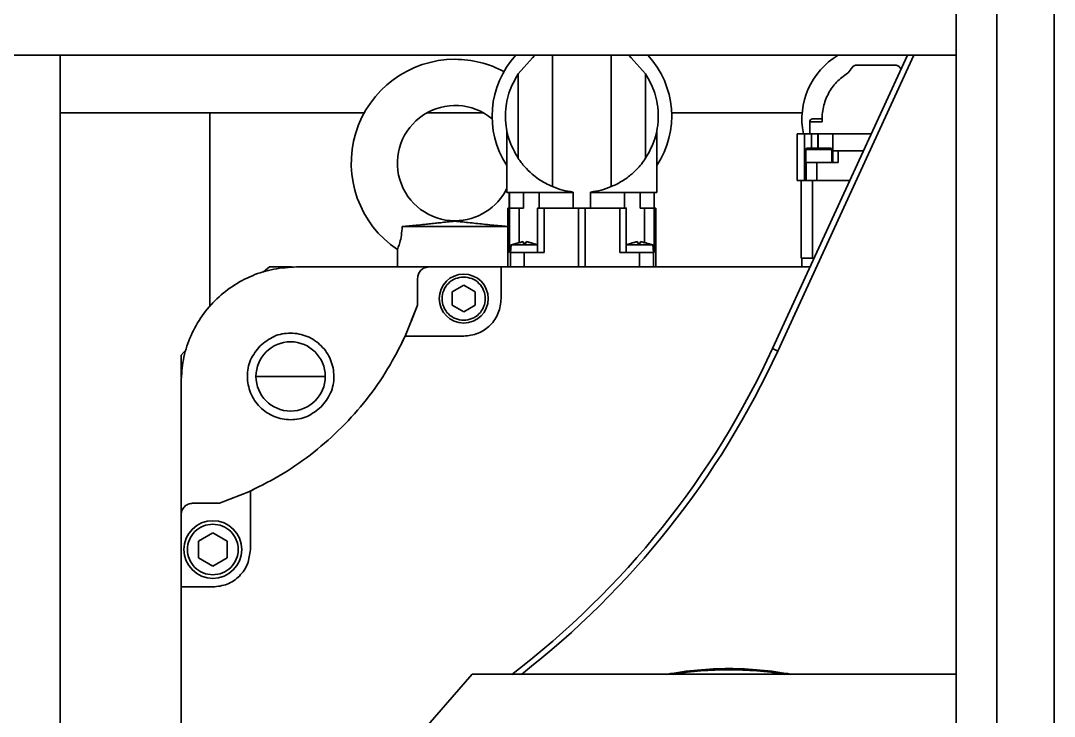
# Model space of a CAD drawing. Header units: millimetres. Extents: x -1052 to 3351, y 0 to 2015.
# Drawn here: x -371.757 to -369.105, y 1693.066 to 1694.85 of the extents above; entities that cross this region are included whole.
import ezdxf

# ---------------------------------------------------------------- set-up
doc = ezdxf.new("R2010")
doc.units = ezdxf.units.MM

msp = doc.modelspace()

# ---------------------------------------------------------------- linework, layer by layer
at = {"color": 7, "linetype": 'Continuous', "lineweight": 35}
for p, q in [((-369.253, 1685.6377), (-369.253, 1699.2806)), ((-369.253, 1685.6377), (-369.253, 1699.2806)), ((-369.1051, 1685.6647), (-369.1051, 1699.2806)), ((-369.1051, 1685.6647), (-369.1051, 1699.2806)), ((-369.3566, 1697.4982), (-369.3566, 1690.5312)), ((-369.3566, 1697.4982), (-369.3566, 1690.5312)), ((-369.3566, 1694.7617), (-372.6511, 1694.7617)), ((-369.3566, 1694.7617), (-372.6511, 1694.7617)), ((-371.6557, 1691.3841), (-371.6557, 1694.7617)), ((-371.6557, 1691.3841), (-371.6557, 1694.7617)), ((-370.4805, 1694.7138), (-370.4436, 1694.7553)), ((-370.4805, 1694.7138), (-370.4436, 1694.7553)), ((-370.4436, 1694.7553), (-370.4376, 1694.7617)), ((-370.4436, 1694.7553), (-370.4376, 1694.7617)), ((-370.3924, 1694.4248), (-370.3924, 1694.7617)), ((-370.3924, 1694.4248), (-370.3924, 1694.7617)), ((-370.2416, 1694.4248), (-370.2416, 1694.7617)), ((-370.2416, 1694.4248), (-370.2416, 1694.7617)), ((-370.1904, 1694.7553), (-370.1964, 1694.7617)), ((-370.1904, 1694.7553), (-370.1964, 1694.7617)), ((-370.1904, 1694.7553), (-370.1535, 1694.7138)), ((-370.1904, 1694.7553), (-370.1535, 1694.7138)), ((-369.828, 1694.0092), (-369.4816, 1694.7617)), ((-369.828, 1694.0092), (-369.4816, 1694.7617)), ((-369.4653, 1694.7617), (-369.8146, 1694.003)), ((-369.4653, 1694.7617), (-369.8146, 1694.003)), ((-369.6311, 1694.72), (-369.624, 1694.7302)), ((-369.6311, 1694.72), (-369.624, 1694.7302)), ((-369.5013, 1694.7302), (-369.4982, 1694.7257)), ((-369.5013, 1694.7302), (-369.4982, 1694.7257)), ((-370.4805, 1694.7138), (-370.4805, 1694.4975)), ((-370.4805, 1694.7138), (-370.4805, 1694.4975)), ((-370.1535, 1694.4975), (-370.1535, 1694.7138)), ((-370.1535, 1694.4975), (-370.1535, 1694.7138)), ((-371.2711, 1694.6138), (-371.6557, 1694.6138)), ((-371.2711, 1694.6138), (-371.6557, 1694.6138)), ((-371.2711, 1694.6138), (-371.2711, 1694.1167)), ((-370.8755, 1694.6138), (-371.2711, 1694.6138)), ((-371.2711, 1694.6138), (-371.2711, 1694.1167)), ((-370.8755, 1694.6138), (-371.2711, 1694.6138)), ((-370.5695, 1694.6138), (-370.7154, 1694.6138)), ((-370.5695, 1694.6138), (-370.7154, 1694.6138)), ((-369.7521, 1694.6138), (-370.0868, 1694.6138)), ((-369.7521, 1694.6138), (-370.0868, 1694.6138)), ((-370.5093, 1694.5678), (-370.5093, 1694.4096)), ((-370.5093, 1694.5678), (-370.5093, 1694.4096)), ((-370.1247, 1694.4096), (-370.1247, 1694.5678)), ((-370.1247, 1694.4096), (-370.1247, 1694.5678)), ((-369.7327, 1694.5909), (-369.7327, 1694.5605)), ((-369.7007, 1694.5909), (-369.7327, 1694.5909)), ((-369.7327, 1694.5909), (-369.7327, 1694.5605)), ((-369.7007, 1694.5909), (-369.7327, 1694.5909)), ((-369.7645, 1694.5605), (-369.7645, 1694.4407)), ((-369.7461, 1694.5605), (-369.7645, 1694.5605)), ((-369.7645, 1694.5605), (-369.7645, 1694.4407)), ((-369.7461, 1694.5605), (-369.7645, 1694.5605)), ((-369.7483, 1694.5606), (-369.7483, 1694.5605)), ((-369.7483, 1694.5606), (-369.7483, 1694.5605)), ((-369.7461, 1694.5162), (-369.7461, 1694.5605)), ((-369.7281, 1694.5605), (-369.7461, 1694.5605)), ((-369.7461, 1694.5162), (-369.7461, 1694.5605)), ((-369.7281, 1694.5605), (-369.7461, 1694.5605)), ((-369.7281, 1694.5236), (-369.7281, 1694.5605)), ((-369.7281, 1694.5605), (-369.7115, 1694.5605)), ((-369.7281, 1694.5236), (-369.7281, 1694.5605)), ((-369.7281, 1694.5605), (-369.7115, 1694.5605)), ((-369.7115, 1694.5605), (-369.7115, 1694.5236)), ((-369.7115, 1694.5605), (-369.7106, 1694.5605)), ((-369.7115, 1694.5605), (-369.7115, 1694.5236)), ((-369.7115, 1694.5605), (-369.7106, 1694.5605)), ((-369.7106, 1694.5236), (-369.7106, 1694.5605)), ((-369.7106, 1694.5236), (-369.7106, 1694.5605)), ((-369.6736, 1694.5162), (-369.6736, 1694.5605)), ((-369.6736, 1694.5162), (-369.6736, 1694.5605)), ((-369.7461, 1694.5162), (-369.7461, 1694.4407)), ((-369.7461, 1694.5162), (-369.7461, 1694.4407)), ((-369.7458, 1694.4866), (-369.7458, 1694.5162)), ((-369.7458, 1694.4866), (-369.7458, 1694.5162)), ((-369.7424, 1694.5199), (-369.7424, 1694.4861)), ((-369.6758, 1694.5199), (-369.7424, 1694.5199)), ((-369.7424, 1694.5199), (-369.7424, 1694.4861)), ((-369.6758, 1694.5199), (-369.7424, 1694.5199)), ((-369.6758, 1694.4861), (-369.6758, 1694.5199)), ((-369.6758, 1694.4861), (-369.6758, 1694.5199)), ((-369.6736, 1694.5162), (-369.6736, 1694.4866)), ((-369.6736, 1694.5162), (-369.6736, 1694.4866)), ((-369.6598, 1694.5162), (-369.6598, 1694.4866)), ((-369.5946, 1694.5162), (-369.6598, 1694.5162)), ((-369.6598, 1694.5162), (-369.6598, 1694.4866)), ((-369.5946, 1694.5162), (-369.6598, 1694.5162)), ((-369.7449, 1694.4866), (-369.7458, 1694.4866)), ((-369.7449, 1694.4866), (-369.7458, 1694.4866)), ((-369.742, 1694.4407), (-369.742, 1694.4866)), ((-369.742, 1694.4866), (-369.742, 1694.4866)), ((-369.742, 1694.4407), (-369.742, 1694.4866)), ((-369.742, 1694.4866), (-369.742, 1694.4866)), ((-369.7145, 1694.4407), (-369.7145, 1694.4866)), ((-369.714, 1694.4866), (-369.7145, 1694.4866)), ((-369.7145, 1694.4407), (-369.7145, 1694.4866)), ((-369.714, 1694.4866), (-369.7145, 1694.4866)), ((-369.714, 1694.4866), (-369.7088, 1694.4866)), ((-369.714, 1694.4866), (-369.7088, 1694.4866)), ((-369.6598, 1694.4866), (-369.7088, 1694.4866)), ((-369.6598, 1694.4866), (-369.7088, 1694.4866)), ((-369.7549, 1694.4407), (-369.7645, 1694.4407)), ((-369.7549, 1694.4407), (-369.7645, 1694.4407)), ((-369.7549, 1694.241), (-369.7549, 1694.4407)), ((-369.7549, 1694.241), (-369.7549, 1694.4407)), ((-369.7253, 1694.241), (-369.7253, 1694.4407)), ((-369.6294, 1694.4407), (-369.7253, 1694.4407)), ((-369.7253, 1694.241), (-369.7253, 1694.4407)), ((-369.6294, 1694.4407), (-369.7253, 1694.4407)), ((-370.5038, 1694.3697), (-370.5038, 1694.4097)), ((-370.5038, 1694.3697), (-370.5038, 1694.4097)), ((-370.5027, 1694.4097), (-370.5027, 1694.3697)), ((-370.5027, 1694.4097), (-370.5027, 1694.3697)), ((-370.4668, 1694.3697), (-370.4668, 1694.4097)), ((-370.4668, 1694.3697), (-370.4668, 1694.4097)), ((-370.4266, 1694.3697), (-370.4266, 1694.4097)), ((-370.4266, 1694.3697), (-370.4266, 1694.4097)), ((-370.3392, 1694.3697), (-370.3392, 1694.4109)), ((-370.3392, 1694.3697), (-370.3392, 1694.4109)), ((-370.2948, 1694.4109), (-370.2948, 1694.3697)), ((-370.2948, 1694.4109), (-370.2948, 1694.3697)), ((-370.2074, 1694.3697), (-370.2074, 1694.4097)), ((-370.2074, 1694.3697), (-370.2074, 1694.4097)), ((-370.1672, 1694.4097), (-370.1672, 1694.3697)), ((-370.1672, 1694.4097), (-370.1672, 1694.3697)), ((-370.1314, 1694.3697), (-370.1314, 1694.4097)), ((-370.1314, 1694.3697), (-370.1314, 1694.4097)), ((-370.5071, 1694.3698), (-370.5071, 1694.2189)), ((-370.5071, 1694.3698), (-370.5071, 1694.2189)), ((-370.5069, 1694.3697), (-370.5069, 1694.2189)), ((-370.5028, 1694.3697), (-370.5069, 1694.3697)), ((-370.5069, 1694.3697), (-370.5069, 1694.2189)), ((-370.5028, 1694.3697), (-370.5069, 1694.3697)), ((-370.5028, 1694.2558), (-370.5028, 1694.3697)), ((-370.5028, 1694.2558), (-370.5028, 1694.3697)), ((-370.4668, 1694.3697), (-370.478, 1694.3697)), ((-370.478, 1694.281), (-370.478, 1694.3697)), ((-370.4668, 1694.3697), (-370.478, 1694.3697)), ((-370.478, 1694.281), (-370.478, 1694.3697)), ((-370.4309, 1694.3698), (-370.4309, 1694.2558)), ((-370.4309, 1694.3698), (-370.4309, 1694.2558)), ((-370.3392, 1694.3697), (-370.414, 1694.3697)), ((-370.414, 1694.3697), (-370.414, 1694.2558)), ((-370.3392, 1694.3697), (-370.414, 1694.3697)), ((-370.414, 1694.3697), (-370.414, 1694.2558)), ((-370.3392, 1694.3697), (-370.317, 1694.3697)), ((-370.3392, 1694.3697), (-370.317, 1694.3697)), ((-370.3259, 1694.2189), (-370.3259, 1694.3697)), ((-370.3259, 1694.2189), (-370.3259, 1694.3697)), ((-370.2948, 1694.3697), (-370.317, 1694.3697)), ((-370.2948, 1694.3697), (-370.317, 1694.3697)), ((-370.3082, 1694.3697), (-370.3082, 1694.2189)), ((-370.3082, 1694.3697), (-370.3082, 1694.2189)), ((-370.22, 1694.3697), (-370.2948, 1694.3697)), ((-370.22, 1694.3697), (-370.2948, 1694.3697)), ((-370.22, 1694.2558), (-370.22, 1694.3697)), ((-370.22, 1694.2558), (-370.22, 1694.3697)), ((-370.2031, 1694.2558), (-370.2031, 1694.3698)), ((-370.2031, 1694.2558), (-370.2031, 1694.3698)), ((-370.156, 1694.3697), (-370.1672, 1694.3697)), ((-370.156, 1694.3697), (-370.1672, 1694.3697)), ((-370.156, 1694.3697), (-370.156, 1694.281)), ((-370.156, 1694.3697), (-370.156, 1694.281)), ((-370.1271, 1694.3697), (-370.1313, 1694.3697)), ((-370.1313, 1694.3697), (-370.1313, 1694.2558)), ((-370.1271, 1694.3697), (-370.1313, 1694.3697)), ((-370.1313, 1694.3697), (-370.1313, 1694.2558)), ((-370.1271, 1694.2189), (-370.1271, 1694.3697)), ((-370.1271, 1694.2189), (-370.1271, 1694.3697)), ((-370.1269, 1694.2189), (-370.1269, 1694.3698)), ((-370.1269, 1694.2189), (-370.1269, 1694.3698)), ((-370.5068, 1694.3224), (-370.7781, 1694.3224)), ((-370.5068, 1694.3224), (-370.7781, 1694.3224)), ((-370.4988, 1694.2751), (-370.5004, 1694.2558)), ((-370.4988, 1694.2751), (-370.5004, 1694.2558)), ((-370.4827, 1694.2798), (-370.4988, 1694.2751)), ((-370.4827, 1694.2798), (-370.4988, 1694.2751)), ((-370.4309, 1694.2751), (-370.4988, 1694.2751)), ((-370.4309, 1694.2751), (-370.4988, 1694.2751)), ((-370.4827, 1694.2797), (-370.4827, 1694.2798)), ((-370.4827, 1694.2797), (-370.4827, 1694.2798)), ((-370.4673, 1694.2838), (-370.4673, 1694.2797)), ((-370.4673, 1694.2838), (-370.4673, 1694.2797)), ((-370.4596, 1694.2797), (-370.4673, 1694.2797)), ((-370.4596, 1694.2797), (-370.4673, 1694.2797)), ((-370.4596, 1694.2838), (-370.4596, 1694.2797)), ((-370.4596, 1694.2838), (-370.4596, 1694.2797)), ((-370.4309, 1694.2759), (-370.4442, 1694.2798)), ((-370.4442, 1694.2798), (-370.4442, 1694.2797)), ((-370.4309, 1694.2759), (-370.4442, 1694.2798)), ((-370.4442, 1694.2798), (-370.4442, 1694.2797)), ((-370.1898, 1694.2798), (-370.2031, 1694.2759)), ((-370.1898, 1694.2798), (-370.2031, 1694.2759)), ((-370.1353, 1694.2751), (-370.2031, 1694.2751)), ((-370.1353, 1694.2751), (-370.2031, 1694.2751)), ((-370.1744, 1694.2838), (-370.1744, 1694.2797)), ((-370.1744, 1694.2838), (-370.1744, 1694.2797)), ((-370.1706, 1694.2798), (-370.1744, 1694.2797)), ((-370.1706, 1694.2798), (-370.1744, 1694.2797)), ((-370.1667, 1694.2797), (-370.1706, 1694.2798)), ((-370.1667, 1694.2797), (-370.1706, 1694.2798)), ((-370.1667, 1694.2838), (-370.1667, 1694.2797)), ((-370.1667, 1694.2838), (-370.1667, 1694.2797)), ((-370.1353, 1694.2751), (-370.1513, 1694.2798)), ((-370.1353, 1694.2751), (-370.1513, 1694.2798)), ((-370.1336, 1694.2558), (-370.1353, 1694.2751)), ((-370.1336, 1694.2558), (-370.1353, 1694.2751)), ((-370.7904, 1694.2637), (-370.7904, 1694.2188)), ((-370.7904, 1694.2637), (-370.7904, 1694.2188)), ((-370.5005, 1694.2558), (-370.5028, 1694.2558)), ((-370.5005, 1694.2558), (-370.5028, 1694.2558)), ((-370.4652, 1694.2558), (-370.5004, 1694.2558)), ((-370.5004, 1694.2189), (-370.5004, 1694.2558)), ((-370.4652, 1694.2558), (-370.5004, 1694.2558)), ((-370.5004, 1694.2189), (-370.5004, 1694.2558)), ((-370.4652, 1694.2189), (-370.4652, 1694.2558)), ((-370.4652, 1694.2558), (-370.4652, 1694.2558)), ((-370.414, 1694.2558), (-370.4652, 1694.2558)), ((-370.4652, 1694.2189), (-370.4652, 1694.2558)), ((-370.4652, 1694.2558), (-370.4652, 1694.2558)), ((-370.414, 1694.2558), (-370.4652, 1694.2558)), ((-370.1706, 1694.2558), (-370.22, 1694.2558)), ((-370.1706, 1694.2558), (-370.22, 1694.2558)), ((-370.1706, 1694.2558), (-370.1689, 1694.2558)), ((-370.1706, 1694.2558), (-370.1689, 1694.2558)), ((-370.1689, 1694.2189), (-370.1689, 1694.2558)), ((-370.1336, 1694.2558), (-370.1689, 1694.2558)), ((-370.1689, 1694.2189), (-370.1689, 1694.2558)), ((-370.1336, 1694.2558), (-370.1689, 1694.2558)), ((-370.1336, 1694.2558), (-370.1336, 1694.2558)), ((-370.1336, 1694.2189), (-370.1336, 1694.2558)), ((-370.1313, 1694.2558), (-370.1336, 1694.2558)), ((-370.1336, 1694.2558), (-370.1336, 1694.2558)), ((-370.1336, 1694.2189), (-370.1336, 1694.2558)), ((-370.1313, 1694.2558), (-370.1336, 1694.2558)), ((-369.7527, 1694.2189), (-369.7527, 1694.241)), ((-369.7527, 1694.2189), (-369.7527, 1694.241)), ((-369.7213, 1694.241), (-369.7253, 1694.241)), ((-369.7213, 1694.241), (-369.7253, 1694.241)), ((-371.1186, 1694.2188), (-371.1339, 1694.2059)), ((-371.1186, 1694.2188), (-371.1339, 1694.2059)), ((-371.062, 1694.2188), (-371.1186, 1694.2188)), ((-371.062, 1694.2188), (-371.1186, 1694.2188)), ((-370.7904, 1694.2188), (-371.0492, 1694.2188)), ((-370.7904, 1694.2188), (-371.0492, 1694.2188)), ((-371.0491, 1694.2188), (-370.7089, 1694.2188)), ((-371.0491, 1694.2188), (-370.7089, 1694.2188)), ((-370.7904, 1694.2188), (-370.709, 1694.2188)), ((-370.7904, 1694.2188), (-370.709, 1694.2188)), ((-370.7091, 1694.2189), (-369.7315, 1694.2189)), ((-370.7091, 1694.2189), (-369.7315, 1694.2189)), ((-370.709, 1694.2188), (-370.5241, 1694.2188)), ((-370.709, 1694.2188), (-370.5241, 1694.2188)), ((-370.5241, 1694.2188), (-370.5241, 1694.1375)), ((-369.7315, 1694.2188), (-370.5241, 1694.2188)), ((-370.5241, 1694.2188), (-370.5241, 1694.1375)), ((-369.7315, 1694.2188), (-370.5241, 1694.2188)), ((-370.7387, 1694.1204), (-370.7387, 1694.1893)), ((-370.7387, 1694.1204), (-370.7387, 1694.1893)), ((-370.7386, 1694.1204), (-370.7386, 1694.1893)), ((-370.7386, 1694.1204), (-370.7386, 1694.1893)), ((-370.6498, 1694.1546), (-370.6202, 1694.1717)), ((-370.6498, 1694.1546), (-370.6202, 1694.1717)), ((-370.6202, 1694.1717), (-370.5907, 1694.1546)), ((-370.6202, 1694.1717), (-370.5907, 1694.1546)), ((-370.6498, 1694.1204), (-370.6498, 1694.1546)), ((-370.6498, 1694.1204), (-370.6498, 1694.1546)), ((-370.5907, 1694.1546), (-370.5907, 1694.1204)), ((-370.5907, 1694.1546), (-370.5907, 1694.1204)), ((-370.7702, 1694.0413), (-370.7386, 1694.1204)), ((-370.7702, 1694.0413), (-370.7386, 1694.1204)), ((-370.7552, 1694.0787), (-370.7387, 1694.1204)), ((-370.7552, 1694.0787), (-370.7387, 1694.1204)), ((-370.6202, 1694.1033), (-370.6498, 1694.1204)), ((-370.6202, 1694.1033), (-370.6498, 1694.1204)), ((-370.5907, 1694.1204), (-370.6202, 1694.1033)), ((-370.5907, 1694.1204), (-370.6202, 1694.1033)), ((-370.7789, 1694.025), (-370.7694, 1694.0433)), ((-370.7789, 1694.025), (-370.7694, 1694.0433)), ((-370.6202, 1694.0413), (-370.7702, 1694.0413)), ((-370.6202, 1694.0413), (-370.7702, 1694.0413)), ((-369.828, 1694.0092), (-369.8146, 1694.003)), ((-369.828, 1694.0092), (-369.8146, 1694.003)), ((-371.3316, 1694.0083), (-371.345, 1693.9924)), ((-371.3316, 1694.0083), (-371.345, 1693.9924)), ((-371.345, 1693.9924), (-371.345, 1693.9358)), ((-371.345, 1693.9924), (-371.345, 1693.9358)), ((-371.0642, 1693.938), (-371.153, 1693.938)), ((-371.0642, 1693.938), (-371.153, 1693.938)), ((-371.0642, 1693.938), (-370.9755, 1693.938)), ((-371.0642, 1693.938), (-370.9755, 1693.938)), ((-371.345, 1693.923), (-371.345, 1693.5832)), ((-371.345, 1693.923), (-371.345, 1693.5832)), ((-371.345, 1693.5827), (-371.345, 1693.9229)), ((-371.345, 1693.5827), (-371.345, 1693.9229)), ((-371.2466, 1693.6125), (-371.1675, 1693.6441)), ((-371.2466, 1693.6125), (-371.1675, 1693.6441)), ((-371.1675, 1693.6441), (-371.1595, 1693.6483)), ((-371.1675, 1693.6441), (-371.1595, 1693.6483)), ((-371.1675, 1693.494), (-371.1675, 1693.644)), ((-371.1675, 1693.494), (-371.1675, 1693.644)), ((-371.3155, 1693.6125), (-371.2466, 1693.6125)), ((-371.3155, 1693.6125), (-371.2466, 1693.6125)), ((-371.3451, 1693.3979), (-371.3451, 1693.5829)), ((-371.3451, 1693.3979), (-371.3451, 1693.5829)), ((-371.3007, 1693.5154), (-371.2637, 1693.5367)), ((-371.3007, 1693.5154), (-371.2637, 1693.5367)), ((-371.2637, 1693.5367), (-371.2267, 1693.5154)), ((-371.2637, 1693.5367), (-371.2267, 1693.5154)), ((-371.3007, 1693.4727), (-371.3007, 1693.5154)), ((-371.3007, 1693.4727), (-371.3007, 1693.5154)), ((-371.2267, 1693.5154), (-371.2267, 1693.4727)), ((-371.2267, 1693.5154), (-371.2267, 1693.4727)), ((-371.2637, 1693.4513), (-371.3007, 1693.4727)), ((-371.2637, 1693.4513), (-371.3007, 1693.4727)), ((-371.2267, 1693.4727), (-371.2637, 1693.4513)), ((-371.2267, 1693.4727), (-371.2637, 1693.4513)), ((-371.345, 1692.3202), (-371.345, 1693.3979)), ((-371.345, 1693.3979), (-371.2637, 1693.3979)), ((-371.345, 1692.3202), (-371.345, 1693.3979)), ((-371.345, 1693.3979), (-371.2637, 1693.3979)), ((-371.6335, 1691.9905), (-370.5981, 1693.1739)), ((-371.6335, 1691.9905), (-370.5981, 1693.1739)), ((-370.5981, 1693.1739), (-369.3566, 1693.1739)), ((-370.5981, 1693.1739), (-369.3566, 1693.1739))]:
    msp.add_line(p, q, dxfattribs=at)
for centre, radius in [((-370.6202, 1694.1375), 0.0629), ((-370.6202, 1694.1375), 0.0629), ((-371.2637, 1693.494), 0.074), ((-371.2637, 1693.494), 0.074)]:
    msp.add_circle(centre, radius, dxfattribs=at)
for centre, radius, start, end in [((-373.2846, 1696.4198), 1.775, 270, 0), ((-373.2846, 1696.4198), 1.775, 270, 0), ((-370.6424, 1694.4851), 0.2663, 90, 236.2411), ((-370.6424, 1694.4851), 0.2663, 90, 236.2411), ((-370.6424, 1694.4851), 0.2663, 61.9005, 90), ((-370.6424, 1694.4851), 0.2663, 61.9005, 90), ((-370.317, 1694.6057), 0.2304, 137.3586, 213.4132), ((-370.317, 1694.6057), 0.2304, 137.3586, 213.4132), ((-370.317, 1694.6057), 0.2304, 326.5868, 42.6414), ((-370.317, 1694.6057), 0.2304, 326.5868, 42.6414), ((-369.5626, 1694.5983), 0.1901, 120.6922, 191.4947), ((-369.5626, 1694.5983), 0.1901, 120.6922, 191.4947), ((-370.6424, 1694.4851), 0.1479, 49.9659, 270), ((-370.6424, 1694.4851), 0.1479, 49.9659, 270), ((-369.7253, 1694.5909), 0.0074, 90, 180), ((-369.7253, 1694.5909), 0.0074, 90, 180), ((-369.7387, 1694.5199), 0.0037, 90, 180), ((-369.7387, 1694.5199), 0.0037, 90, 180), ((-369.6795, 1694.5199), 0.0037, 0, 90), ((-369.6795, 1694.5199), 0.0037, 0, 90), ((-370.6424, 1694.4851), 0.1479, 270, 334.1581), ((-370.6424, 1694.4851), 0.1479, 270, 334.1581), ((-371.0642, 1693.938), 0.0888, 0, 180), ((-371.0642, 1693.938), 0.0888, 0, 180), ((-371.8435, 1694.937), 2.2188, 307.3791, 335.2818), ((-371.8435, 1694.937), 2.2188, 307.3791, 335.2818), ((-371.8435, 1694.937), 2.2336, 307.873, 335.2818), ((-371.8435, 1694.937), 2.2336, 307.873, 335.2818), ((-371.0642, 1693.938), 0.0888, 180, 0), ((-371.0642, 1693.938), 0.0888, 180, 0), ((-369.9398, 1692.3159), 0.8727, 90, 100.564), ((-369.9398, 1692.3159), 0.8727, 90, 100.564), ((-369.9398, 1692.3159), 0.8727, 79.436, 90), ((-369.9398, 1692.3159), 0.8727, 79.436, 90), ((-369.9398, 1692.3159), 0.8698, 90, 99.4621), ((-369.9398, 1692.3159), 0.8698, 90, 99.4621), ((-369.9398, 1692.3159), 0.8698, 80.5379, 90), ((-369.9398, 1692.3159), 0.8698, 80.5379, 90)]:
    msp.add_arc(centre, radius, start, end, dxfattribs=at)
for points, knots in [([(-369.624, 1694.7302), (-369.6233, 1694.7311), (-369.6218, 1694.7329), (-369.6195, 1694.7345), (-369.6172, 1694.7356), (-369.615, 1694.7364), (-369.613, 1694.7365), (-369.6118, 1694.7366)], [0, 0, 0, 0, 0.2157119, 0.4782155, 0.5662829, 0.7242758, 0.9631745, 0.9631745, 0.9631745, 0.9631745]), ([(-369.624, 1694.7302), (-369.6233, 1694.7311), (-369.6218, 1694.7329), (-369.6195, 1694.7345), (-369.6172, 1694.7356), (-369.615, 1694.7364), (-369.613, 1694.7365), (-369.6118, 1694.7366)], [0, 0, 0, 0, 0.2157119, 0.4782155, 0.5662829, 0.7242758, 0.9631745, 0.9631745, 0.9631745, 0.9631745]), ([(-369.5134, 1694.7366), (-369.5298, 1694.7366), (-369.5626, 1694.7366), (-369.5954, 1694.7366), (-369.6118, 1694.7366)], [0, 0, 0, 0, 3.326834, 6.653726, 6.653726, 6.653726, 6.653726]), ([(-369.5134, 1694.7366), (-369.5298, 1694.7366), (-369.5626, 1694.7366), (-369.5954, 1694.7366), (-369.6118, 1694.7366)], [0, 0, 0, 0, 3.326834, 6.653726, 6.653726, 6.653726, 6.653726]), ([(-369.5134, 1694.7366), (-369.5123, 1694.7365), (-369.5103, 1694.7364), (-369.508, 1694.7356), (-369.5058, 1694.7345), (-369.5034, 1694.7329), (-369.5019, 1694.7311), (-369.5013, 1694.7302)], [0, 0, 0, 0, 0.2388969, 0.3968878, 0.4849596, 0.7474299, 0.9631857, 0.9631857, 0.9631857, 0.9631857]), ([(-369.5134, 1694.7366), (-369.5123, 1694.7365), (-369.5103, 1694.7364), (-369.508, 1694.7356), (-369.5058, 1694.7345), (-369.5034, 1694.7329), (-369.5019, 1694.7311), (-369.5013, 1694.7302)], [0, 0, 0, 0, 0.2388969, 0.3968878, 0.4849596, 0.7474299, 0.9631857, 0.9631857, 0.9631857, 0.9631857]), ([(-370.4805, 1694.4975), (-370.4893, 1694.5132), (-370.5022, 1694.5361), (-370.51, 1694.569), (-370.5125, 1694.5893), (-370.5132, 1694.6057), (-370.5125, 1694.622), (-370.51, 1694.6423), (-370.5022, 1694.6752), (-370.4893, 1694.6981), (-370.4805, 1694.7138)], [0, 0, 0, 0, 4.015092, 5.890478, 6.798193, 7.733697, 8.669153, 9.576914, 11.452258, 15.467385, 15.467385, 15.467385, 15.467385]), ([(-370.4805, 1694.4975), (-370.4893, 1694.5132), (-370.5022, 1694.5361), (-370.51, 1694.569), (-370.5125, 1694.5893), (-370.5132, 1694.6057), (-370.5125, 1694.622), (-370.51, 1694.6423), (-370.5022, 1694.6752), (-370.4893, 1694.6981), (-370.4805, 1694.7138)], [0, 0, 0, 0, 4.015092, 5.890478, 6.798193, 7.733697, 8.669153, 9.576914, 11.452258, 15.467385, 15.467385, 15.467385, 15.467385]), ([(-370.1535, 1694.7138), (-370.1447, 1694.6981), (-370.1318, 1694.6752), (-370.1241, 1694.6423), (-370.1215, 1694.622), (-370.1208, 1694.6057), (-370.1215, 1694.5893), (-370.1241, 1694.569), (-370.1318, 1694.5361), (-370.1447, 1694.5132), (-370.1535, 1694.4975)], [0, 0, 0, 0, 4.015106, 5.890458, 6.798212, 7.733668, 8.669174, 9.576881, 11.452275, 15.467346, 15.467346, 15.467346, 15.467346]), ([(-370.1535, 1694.7138), (-370.1447, 1694.6981), (-370.1318, 1694.6752), (-370.1241, 1694.6423), (-370.1215, 1694.622), (-370.1208, 1694.6057), (-370.1215, 1694.5893), (-370.1241, 1694.569), (-370.1318, 1694.5361), (-370.1447, 1694.5132), (-370.1535, 1694.4975)], [0, 0, 0, 0, 4.015106, 5.890458, 6.798212, 7.733668, 8.669174, 9.576881, 11.452275, 15.467346, 15.467346, 15.467346, 15.467346]), ([(-369.6355, 1694.7158), (-369.6453, 1694.7086), (-369.6651, 1694.6941), (-369.6856, 1694.6647), (-369.6968, 1694.6358), (-369.701, 1694.6102), (-369.7008, 1694.5972), (-369.7007, 1694.5909)], [0, 0, 0, 0, 2.508771, 5.039591, 7.555203, 8.799618, 9.993466, 9.993466, 9.993466, 9.993466]), ([(-369.6355, 1694.7158), (-369.6453, 1694.7086), (-369.6651, 1694.6941), (-369.6856, 1694.6647), (-369.6968, 1694.6358), (-369.701, 1694.6102), (-369.7008, 1694.5972), (-369.7007, 1694.5909)], [0, 0, 0, 0, 2.508771, 5.039591, 7.555203, 8.799618, 9.993466, 9.993466, 9.993466, 9.993466]), ([(-369.6355, 1694.7158), (-369.6346, 1694.7164), (-369.633, 1694.7176), (-369.6317, 1694.7192), (-369.6311, 1694.72)], [0, 0, 0, 0, 0.2100127, 0.4089547, 0.4089547, 0.4089547, 0.4089547]), ([(-369.6355, 1694.7158), (-369.6346, 1694.7164), (-369.633, 1694.7176), (-369.6317, 1694.7192), (-369.6311, 1694.72)], [0, 0, 0, 0, 0.2100127, 0.4089547, 0.4089547, 0.4089547, 0.4089547]), ([(-369.7009, 1694.5983), (-369.708, 1694.5983), (-369.7221, 1694.5983), (-369.7243, 1694.5983), (-369.7253, 1694.5983)], [0, 0, 0, 0, 0.825018, 1.650035, 1.650035, 1.650035, 1.650035]), ([(-369.7009, 1694.5983), (-369.708, 1694.5983), (-369.7221, 1694.5983), (-369.7243, 1694.5983), (-369.7253, 1694.5983)], [0, 0, 0, 0, 0.825018, 1.650035, 1.650035, 1.650035, 1.650035]), ([(-369.7106, 1694.5605), (-369.7057, 1694.5605), (-369.696, 1694.5605), (-369.6838, 1694.5605), (-369.6752, 1694.5605), (-369.6741, 1694.5605), (-369.6736, 1694.5605)], [0, 0, 0, 0, 0.625005, 1.249998, 1.874995, 2.499998, 2.499998, 2.499998, 2.499998]), ([(-369.7106, 1694.5605), (-369.7057, 1694.5605), (-369.696, 1694.5605), (-369.6838, 1694.5605), (-369.6752, 1694.5605), (-369.6741, 1694.5605), (-369.6736, 1694.5605)], [0, 0, 0, 0, 0.625005, 1.249998, 1.874995, 2.499998, 2.499998, 2.499998, 2.499998]), ([(-369.6736, 1694.5605), (-369.6566, 1694.5605), (-369.6261, 1694.5605), (-369.5902, 1694.5605), (-369.5742, 1694.5605)], [0, 0, 0, 0, 3.72792, 6.71792, 6.71792, 6.71792, 6.71792]), ([(-369.6736, 1694.5605), (-369.6566, 1694.5605), (-369.6261, 1694.5605), (-369.5902, 1694.5605), (-369.5742, 1694.5605)], [0, 0, 0, 0, 3.72792, 6.71792, 6.71792, 6.71792, 6.71792]), ([(-369.7458, 1694.5162), (-369.7455, 1694.5162), (-369.7451, 1694.5162), (-369.7431, 1694.5162), (-369.7424, 1694.5162)], [0, 0, 0, 0, 0.1437698, 0.2346039, 0.2346039, 0.2346039, 0.2346039]), ([(-369.7458, 1694.5162), (-369.7455, 1694.5162), (-369.7451, 1694.5162), (-369.7431, 1694.5162), (-369.7424, 1694.5162)], [0, 0, 0, 0, 0.1437698, 0.2346039, 0.2346039, 0.2346039, 0.2346039]), ([(-369.6795, 1694.5236), (-369.6799, 1694.5236), (-369.6808, 1694.5236), (-369.6877, 1694.5236), (-369.6974, 1694.5236), (-369.7091, 1694.5236), (-369.7207, 1694.5236), (-369.7305, 1694.5236), (-369.7373, 1694.5236), (-369.7382, 1694.5236), (-369.7387, 1694.5236)], [0, 0, 0, 0, 0.5, 1.000008, 1.500012, 2.000023, 2.499996, 3, 3.500008, 4.000008, 4.000008, 4.000008, 4.000008]), ([(-369.6795, 1694.5236), (-369.6799, 1694.5236), (-369.6808, 1694.5236), (-369.6877, 1694.5236), (-369.6974, 1694.5236), (-369.7091, 1694.5236), (-369.7207, 1694.5236), (-369.7305, 1694.5236), (-369.7373, 1694.5236), (-369.7382, 1694.5236), (-369.7387, 1694.5236)], [0, 0, 0, 0, 0.5, 1.000008, 1.500012, 2.000023, 2.499996, 3, 3.500008, 4.000008, 4.000008, 4.000008, 4.000008]), ([(-369.6598, 1694.5162), (-369.6617, 1694.5162), (-369.6653, 1694.5162), (-369.6698, 1694.5162), (-369.673, 1694.5162), (-369.6734, 1694.5162), (-369.6736, 1694.5162)], [0, 0, 0, 0, 0.2323522, 0.4646807, 0.697022, 0.9293556, 0.9293556, 0.9293556, 0.9293556]), ([(-369.6598, 1694.5162), (-369.6617, 1694.5162), (-369.6653, 1694.5162), (-369.6698, 1694.5162), (-369.673, 1694.5162), (-369.6734, 1694.5162), (-369.6736, 1694.5162)], [0, 0, 0, 0, 0.2323522, 0.4646807, 0.697022, 0.9293556, 0.9293556, 0.9293556, 0.9293556]), ([(-370.3924, 1694.4248), (-370.3986, 1694.4276), (-370.4113, 1694.4333), (-370.4289, 1694.4443), (-370.4469, 1694.4583), (-370.465, 1694.476), (-370.4752, 1694.4902), (-370.4805, 1694.4975)], [0, 0, 0, 0, 1.252027, 2.577876, 3.984116, 5.825774, 7.835945, 7.835945, 7.835945, 7.835945]), ([(-370.3924, 1694.4248), (-370.3986, 1694.4276), (-370.4113, 1694.4333), (-370.4289, 1694.4443), (-370.4469, 1694.4583), (-370.465, 1694.476), (-370.4752, 1694.4902), (-370.4805, 1694.4975)], [0, 0, 0, 0, 1.252027, 2.577876, 3.984116, 5.825774, 7.835945, 7.835945, 7.835945, 7.835945]), ([(-370.1535, 1694.4975), (-370.1571, 1694.4925), (-370.1639, 1694.4828), (-370.1759, 1694.4693), (-370.1919, 1694.4542), (-370.2129, 1694.4383), (-370.2323, 1694.4292), (-370.2416, 1694.4248)], [0, 0, 0, 0, 1.359821, 2.643731, 3.853813, 5.931568, 7.835719, 7.835719, 7.835719, 7.835719]), ([(-370.1535, 1694.4975), (-370.1571, 1694.4925), (-370.1639, 1694.4828), (-370.1759, 1694.4693), (-370.1919, 1694.4542), (-370.2129, 1694.4383), (-370.2323, 1694.4292), (-370.2416, 1694.4248)], [0, 0, 0, 0, 1.359821, 2.643731, 3.853813, 5.931568, 7.835719, 7.835719, 7.835719, 7.835719]), ([(-369.7145, 1694.4866), (-369.718, 1694.4866), (-369.725, 1694.4866), (-369.7338, 1694.4866), (-369.7401, 1694.4866), (-369.7413, 1694.4866), (-369.742, 1694.4866)], [0, 0, 0, 0, 0.463435, 0.926859, 1.390275, 1.853704, 1.853704, 1.853704, 1.853704]), ([(-369.7145, 1694.4866), (-369.718, 1694.4866), (-369.725, 1694.4866), (-369.7338, 1694.4866), (-369.7401, 1694.4866), (-369.7413, 1694.4866), (-369.742, 1694.4866)], [0, 0, 0, 0, 0.463435, 0.926859, 1.390275, 1.853704, 1.853704, 1.853704, 1.853704]), ([(-369.7253, 1694.4407), (-369.7292, 1694.4407), (-369.737, 1694.4407), (-369.7468, 1694.4407), (-369.7536, 1694.4407), (-369.7545, 1694.4407), (-369.7549, 1694.4407)], [0, 0, 0, 0, 0.49997, 0.999975, 1.499977, 1.999974, 1.999974, 1.999974, 1.999974]), ([(-369.7253, 1694.4407), (-369.7292, 1694.4407), (-369.737, 1694.4407), (-369.7468, 1694.4407), (-369.7536, 1694.4407), (-369.7545, 1694.4407), (-369.7549, 1694.4407)], [0, 0, 0, 0, 0.49997, 0.999975, 1.499977, 1.999974, 1.999974, 1.999974, 1.999974]), ([(-370.3392, 1694.4097), (-370.3507, 1694.4097), (-370.3737, 1694.4097), (-370.4062, 1694.4097), (-370.4358, 1694.4097), (-370.4614, 1694.4097), (-370.4823, 1694.4097), (-370.4976, 1694.4097), (-370.5075, 1694.4097), (-370.5087, 1694.4097), (-370.5093, 1694.4097)], [0, 0, 0, 0, 1.437511, 2.875009, 4.312489, 5.749989, 7.187493, 8.624995, 10.062502, 11.500001, 11.500001, 11.500001, 11.500001]), ([(-370.3392, 1694.4097), (-370.3507, 1694.4097), (-370.3737, 1694.4097), (-370.4062, 1694.4097), (-370.4358, 1694.4097), (-370.4614, 1694.4097), (-370.4823, 1694.4097), (-370.4976, 1694.4097), (-370.5075, 1694.4097), (-370.5087, 1694.4097), (-370.5093, 1694.4097)], [0, 0, 0, 0, 1.437511, 2.875009, 4.312489, 5.749989, 7.187493, 8.624995, 10.062502, 11.500001, 11.500001, 11.500001, 11.500001]), ([(-370.3392, 1694.4109), (-370.3483, 1694.4123), (-370.3669, 1694.4151), (-370.3838, 1694.4215), (-370.3924, 1694.4248)], [0, 0, 0, 0, 1.821202, 3.728849, 3.728849, 3.728849, 3.728849]), ([(-370.3392, 1694.4109), (-370.3483, 1694.4123), (-370.3669, 1694.4151), (-370.3838, 1694.4215), (-370.3924, 1694.4248)], [0, 0, 0, 0, 1.821202, 3.728849, 3.728849, 3.728849, 3.728849]), ([(-370.2416, 1694.4248), (-370.2502, 1694.4215), (-370.2671, 1694.4151), (-370.2857, 1694.4123), (-370.2948, 1694.4109)], [0, 0, 0, 0, 1.907647, 3.728849, 3.728849, 3.728849, 3.728849]), ([(-370.2416, 1694.4248), (-370.2502, 1694.4215), (-370.2671, 1694.4151), (-370.2857, 1694.4123), (-370.2948, 1694.4109)], [0, 0, 0, 0, 1.907647, 3.728849, 3.728849, 3.728849, 3.728849]), ([(-370.1247, 1694.4097), (-370.1253, 1694.4097), (-370.1266, 1694.4097), (-370.1364, 1694.4097), (-370.1517, 1694.4097), (-370.1726, 1694.4097), (-370.1983, 1694.4097), (-370.2278, 1694.4097), (-370.2603, 1694.4097), (-370.2833, 1694.4097), (-370.2948, 1694.4097)], [0, 0, 0, 0, 1.437499, 2.875007, 4.31251, 5.750014, 7.187515, 8.625027, 10.062525, 11.500001, 11.500001, 11.500001, 11.500001]), ([(-370.1247, 1694.4097), (-370.1253, 1694.4097), (-370.1266, 1694.4097), (-370.1364, 1694.4097), (-370.1517, 1694.4097), (-370.1726, 1694.4097), (-370.1983, 1694.4097), (-370.2278, 1694.4097), (-370.2603, 1694.4097), (-370.2833, 1694.4097), (-370.2948, 1694.4097)], [0, 0, 0, 0, 1.437499, 2.875007, 4.31251, 5.750014, 7.187515, 8.625027, 10.062525, 11.500001, 11.500001, 11.500001, 11.500001]), ([(-370.5028, 1694.3697), (-370.5026, 1694.3697), (-370.5023, 1694.3697), (-370.5005, 1694.3697), (-370.4979, 1694.3697), (-370.4946, 1694.3697), (-370.4907, 1694.3697), (-370.4864, 1694.3697), (-370.4821, 1694.3697), (-370.4794, 1694.3697), (-370.478, 1694.3697)], [0, 0, 0, 0, 0.209019, 0.418034, 0.627067, 0.836074, 1.045096, 1.254132, 1.463145, 1.672149, 1.672149, 1.672149, 1.672149]), ([(-370.5028, 1694.3697), (-370.5026, 1694.3697), (-370.5023, 1694.3697), (-370.5005, 1694.3697), (-370.4979, 1694.3697), (-370.4946, 1694.3697), (-370.4907, 1694.3697), (-370.4864, 1694.3697), (-370.4821, 1694.3697), (-370.4794, 1694.3697), (-370.478, 1694.3697)], [0, 0, 0, 0, 0.209019, 0.418034, 0.627067, 0.836074, 1.045096, 1.254132, 1.463145, 1.672149, 1.672149, 1.672149, 1.672149]), ([(-370.414, 1694.3697), (-370.4154, 1694.3697), (-370.4183, 1694.3697), (-370.4222, 1694.3697), (-370.4256, 1694.3697), (-370.4284, 1694.3697), (-370.4301, 1694.3697), (-370.431, 1694.3697), (-370.4308, 1694.3697), (-370.4308, 1694.3697)], [0, 0, 0, 0, 0.181157, 0.36231, 0.54348, 0.724639, 0.905807, 1.086972, 1.144648, 1.144648, 1.144648, 1.144648]), ([(-370.414, 1694.3697), (-370.4154, 1694.3697), (-370.4183, 1694.3697), (-370.4222, 1694.3697), (-370.4256, 1694.3697), (-370.4284, 1694.3697), (-370.4301, 1694.3697), (-370.431, 1694.3697), (-370.4308, 1694.3697), (-370.4308, 1694.3697)], [0, 0, 0, 0, 0.181157, 0.36231, 0.54348, 0.724639, 0.905807, 1.086972, 1.144648, 1.144648, 1.144648, 1.144648]), ([(-370.22, 1694.3697), (-370.2186, 1694.3697), (-370.2158, 1694.3697), (-370.2118, 1694.3697), (-370.2084, 1694.3697), (-370.2057, 1694.3697), (-370.2039, 1694.3697), (-370.2031, 1694.3697), (-370.2032, 1694.3697), (-370.2032, 1694.3697)], [0, 0, 0, 0, 0.181143, 0.362318, 0.543474, 0.72462, 0.905774, 1.086918, 1.144588, 1.144588, 1.144588, 1.144588]), ([(-370.22, 1694.3697), (-370.2186, 1694.3697), (-370.2158, 1694.3697), (-370.2118, 1694.3697), (-370.2084, 1694.3697), (-370.2057, 1694.3697), (-370.2039, 1694.3697), (-370.2031, 1694.3697), (-370.2032, 1694.3697), (-370.2032, 1694.3697)], [0, 0, 0, 0, 0.181143, 0.362318, 0.543474, 0.72462, 0.905774, 1.086918, 1.144588, 1.144588, 1.144588, 1.144588]), ([(-370.156, 1694.3697), (-370.1546, 1694.3697), (-370.1519, 1694.3697), (-370.1476, 1694.3697), (-370.1434, 1694.3697), (-370.1395, 1694.3697), (-370.1361, 1694.3697), (-370.1335, 1694.3697), (-370.1318, 1694.3697), (-370.1314, 1694.3697), (-370.1313, 1694.3697)], [0, 0, 0, 0, 0.209006, 0.418021, 0.62706, 0.836084, 1.045093, 1.254103, 1.46312, 1.672149, 1.672149, 1.672149, 1.672149]), ([(-370.156, 1694.3697), (-370.1546, 1694.3697), (-370.1519, 1694.3697), (-370.1476, 1694.3697), (-370.1434, 1694.3697), (-370.1395, 1694.3697), (-370.1361, 1694.3697), (-370.1335, 1694.3697), (-370.1318, 1694.3697), (-370.1314, 1694.3697), (-370.1313, 1694.3697)], [0, 0, 0, 0, 0.209006, 0.418021, 0.62706, 0.836084, 1.045093, 1.254103, 1.46312, 1.672149, 1.672149, 1.672149, 1.672149]), ([(-370.7781, 1694.3224), (-370.7722, 1694.3229), (-370.7602, 1694.324), (-370.7408, 1694.3259), (-370.7225, 1694.3277), (-370.705, 1694.3295), (-370.69, 1694.3311), (-370.6742, 1694.3329), (-370.6604, 1694.3344), (-370.6505, 1694.3355), (-370.6451, 1694.336), (-370.642, 1694.336), (-370.6389, 1694.3359), (-370.6324, 1694.3353), (-370.6209, 1694.334), (-370.6038, 1694.3321), (-370.5844, 1694.33), (-370.564, 1694.3279), (-370.5457, 1694.326), (-370.53, 1694.3245), (-370.518, 1694.3234), (-370.5104, 1694.3227), (-370.5068, 1694.3224)], [0, 0, 0, 0, 1.125071, 2.260646, 3.719928, 4.714443, 5.811606, 6.838989, 8.108914, 8.83923, 9.064674, 9.245584, 9.424031, 9.670161, 10.634736, 12.014861, 13.395166, 14.738374, 16.159562, 16.989783, 17.748451, 18.435925, 18.435925, 18.435925, 18.435925]), ([(-370.7781, 1694.3224), (-370.7722, 1694.3229), (-370.7602, 1694.324), (-370.7408, 1694.3259), (-370.7225, 1694.3277), (-370.705, 1694.3295), (-370.69, 1694.3311), (-370.6742, 1694.3329), (-370.6604, 1694.3344), (-370.6505, 1694.3355), (-370.6451, 1694.336), (-370.642, 1694.336), (-370.6389, 1694.3359), (-370.6324, 1694.3353), (-370.6209, 1694.334), (-370.6038, 1694.3321), (-370.5844, 1694.33), (-370.564, 1694.3279), (-370.5457, 1694.326), (-370.53, 1694.3245), (-370.518, 1694.3234), (-370.5104, 1694.3227), (-370.5068, 1694.3224)], [0, 0, 0, 0, 1.125071, 2.260646, 3.719928, 4.714443, 5.811606, 6.838989, 8.108914, 8.83923, 9.064674, 9.245584, 9.424031, 9.670161, 10.634736, 12.014861, 13.395166, 14.738374, 16.159562, 16.989783, 17.748451, 18.435925, 18.435925, 18.435925, 18.435925]), ([(-370.7781, 1694.3224), (-370.7785, 1694.3148), (-370.7795, 1694.2996), (-370.7839, 1694.2809), (-370.7881, 1694.269), (-370.7901, 1694.2642), (-370.7903, 1694.2638), (-370.7904, 1694.2637)], [0, 0, 0, 0, 0.997192, 2.001994, 2.856577, 3.690008, 4.076548, 4.076548, 4.076548, 4.076548]), ([(-370.7781, 1694.3224), (-370.7785, 1694.3148), (-370.7795, 1694.2996), (-370.7839, 1694.2809), (-370.7881, 1694.269), (-370.7901, 1694.2642), (-370.7903, 1694.2638), (-370.7904, 1694.2637)], [0, 0, 0, 0, 0.997192, 2.001994, 2.856577, 3.690008, 4.076548, 4.076548, 4.076548, 4.076548]), ([(-370.4673, 1694.2838), (-370.4686, 1694.2835), (-370.4711, 1694.2829), (-370.4762, 1694.2815), (-370.4801, 1694.2804), (-370.4827, 1694.2797)], [0, 0, 0, 0, 0.265414, 0.528572, 1.077439, 1.077439, 1.077439, 1.077439]), ([(-370.4673, 1694.2838), (-370.4686, 1694.2835), (-370.4711, 1694.2829), (-370.4762, 1694.2815), (-370.4801, 1694.2804), (-370.4827, 1694.2797)], [0, 0, 0, 0, 0.265414, 0.528572, 1.077439, 1.077439, 1.077439, 1.077439]), ([(-370.4442, 1694.2797), (-370.4468, 1694.2804), (-370.4507, 1694.2815), (-370.4558, 1694.2829), (-370.4583, 1694.2835), (-370.4596, 1694.2838)], [0, 0, 0, 0, 0.548867, 0.812025, 1.077497, 1.077497, 1.077497, 1.077497]), ([(-370.4442, 1694.2797), (-370.4468, 1694.2804), (-370.4507, 1694.2815), (-370.4558, 1694.2829), (-370.4583, 1694.2835), (-370.4596, 1694.2838)], [0, 0, 0, 0, 0.548867, 0.812025, 1.077497, 1.077497, 1.077497, 1.077497]), ([(-370.1744, 1694.2838), (-370.1757, 1694.2835), (-370.1782, 1694.2829), (-370.1834, 1694.2815), (-370.1872, 1694.2804), (-370.1898, 1694.2797)], [0, 0, 0, 0, 0.265472, 0.528573, 1.07744, 1.07744, 1.07744, 1.07744]), ([(-370.1744, 1694.2838), (-370.1757, 1694.2835), (-370.1782, 1694.2829), (-370.1834, 1694.2815), (-370.1872, 1694.2804), (-370.1898, 1694.2797)], [0, 0, 0, 0, 0.265472, 0.528573, 1.07744, 1.07744, 1.07744, 1.07744]), ([(-370.1513, 1694.2797), (-370.154, 1694.2804), (-370.1578, 1694.2815), (-370.1629, 1694.2829), (-370.1655, 1694.2835), (-370.1667, 1694.2838)], [0, 0, 0, 0, 0.548924, 0.812025, 1.077497, 1.077497, 1.077497, 1.077497]), ([(-370.1513, 1694.2797), (-370.154, 1694.2804), (-370.1578, 1694.2815), (-370.1629, 1694.2829), (-370.1655, 1694.2835), (-370.1667, 1694.2838)], [0, 0, 0, 0, 0.548924, 0.812025, 1.077497, 1.077497, 1.077497, 1.077497]), ([(-369.7253, 1694.241), (-369.7292, 1694.241), (-369.737, 1694.241), (-369.7468, 1694.241), (-369.7536, 1694.241), (-369.7545, 1694.241), (-369.7549, 1694.241)], [0, 0, 0, 0, 0.49997, 0.999975, 1.499977, 1.999974, 1.999974, 1.999974, 1.999974]), ([(-369.7253, 1694.241), (-369.7292, 1694.241), (-369.737, 1694.241), (-369.7468, 1694.241), (-369.7536, 1694.241), (-369.7545, 1694.241), (-369.7549, 1694.241)], [0, 0, 0, 0, 0.49997, 0.999975, 1.499977, 1.999974, 1.999974, 1.999974, 1.999974]), ([(-371.345, 1693.9229), (-371.3439, 1693.9423), (-371.3417, 1693.981), (-371.3241, 1694.0369), (-371.2967, 1694.0884), (-371.2597, 1694.1335), (-371.2146, 1694.1705), (-371.1631, 1694.1979), (-371.1072, 1694.2155), (-371.0685, 1694.2177), (-371.0491, 1694.2188)], [0, 0, 0, 0, 3.924926, 7.849763, 11.774706, 15.699538, 19.624454, 23.549398, 27.474292, 31.399099, 31.399099, 31.399099, 31.399099]), ([(-371.345, 1693.9229), (-371.3439, 1693.9423), (-371.3417, 1693.981), (-371.3241, 1694.0369), (-371.2967, 1694.0884), (-371.2597, 1694.1335), (-371.2146, 1694.1705), (-371.1631, 1694.1979), (-371.1072, 1694.2155), (-371.0685, 1694.2177), (-371.0491, 1694.2188)], [0, 0, 0, 0, 3.924926, 7.849763, 11.774706, 15.699538, 19.624454, 23.549398, 27.474292, 31.399099, 31.399099, 31.399099, 31.399099]), ([(-370.7386, 1694.1893), (-370.7381, 1694.1931), (-370.7373, 1694.2009), (-370.7304, 1694.2107), (-370.7206, 1694.2175), (-370.7129, 1694.2184), (-370.709, 1694.2188)], [0, 0, 0, 0, 0.783273, 1.566551, 2.349795, 3.13301, 3.13301, 3.13301, 3.13301]), ([(-370.7386, 1694.1893), (-370.7381, 1694.1931), (-370.7373, 1694.2009), (-370.7304, 1694.2107), (-370.7206, 1694.2175), (-370.7129, 1694.2184), (-370.709, 1694.2188)], [0, 0, 0, 0, 0.783273, 1.566551, 2.349795, 3.13301, 3.13301, 3.13301, 3.13301]), ([(-370.6202, 1694.082), (-370.6275, 1694.0829), (-370.642, 1694.0845), (-370.6605, 1694.0974), (-370.6728, 1694.1157), (-370.6772, 1694.1375), (-370.6728, 1694.1593), (-370.6605, 1694.1776), (-370.642, 1694.1905), (-370.6275, 1694.1921), (-370.6202, 1694.193)], [0, 0, 0, 0, 1.469395, 2.938859, 4.408273, 5.877714, 7.347098, 8.816512, 10.285975, 11.75537, 11.75537, 11.75537, 11.75537]), ([(-370.6202, 1694.082), (-370.6275, 1694.0829), (-370.642, 1694.0845), (-370.6605, 1694.0974), (-370.6728, 1694.1157), (-370.6772, 1694.1375), (-370.6728, 1694.1593), (-370.6605, 1694.1776), (-370.642, 1694.1905), (-370.6275, 1694.1921), (-370.6202, 1694.193)], [0, 0, 0, 0, 1.469395, 2.938859, 4.408273, 5.877714, 7.347098, 8.816512, 10.285975, 11.75537, 11.75537, 11.75537, 11.75537]), ([(-370.6202, 1694.193), (-370.613, 1694.1921), (-370.5985, 1694.1905), (-370.58, 1694.1776), (-370.5677, 1694.1593), (-370.5633, 1694.1375), (-370.5677, 1694.1157), (-370.58, 1694.0974), (-370.5985, 1694.0845), (-370.613, 1694.0829), (-370.6202, 1694.082)], [0, 0, 0, 0, 1.469395, 2.938859, 4.408273, 5.877656, 7.347098, 8.816512, 10.285975, 11.75537, 11.75537, 11.75537, 11.75537]), ([(-370.6202, 1694.193), (-370.613, 1694.1921), (-370.5985, 1694.1905), (-370.58, 1694.1776), (-370.5677, 1694.1593), (-370.5633, 1694.1375), (-370.5677, 1694.1157), (-370.58, 1694.0974), (-370.5985, 1694.0845), (-370.613, 1694.0829), (-370.6202, 1694.082)], [0, 0, 0, 0, 1.469395, 2.938859, 4.408273, 5.877656, 7.347098, 8.816512, 10.285975, 11.75537, 11.75537, 11.75537, 11.75537]), ([(-370.5241, 1694.1375), (-370.5255, 1694.1249), (-370.5284, 1694.0997), (-370.5507, 1694.0679), (-370.5825, 1694.0457), (-370.6077, 1694.0428), (-370.6202, 1694.0413)], [0, 0, 0, 0, 2.545629, 5.091206, 7.636833, 10.182403, 10.182403, 10.182403, 10.182403]), ([(-370.5241, 1694.1375), (-370.5255, 1694.1249), (-370.5284, 1694.0997), (-370.5507, 1694.0679), (-370.5825, 1694.0457), (-370.6077, 1694.0428), (-370.6202, 1694.0413)], [0, 0, 0, 0, 2.545629, 5.091206, 7.636833, 10.182403, 10.182403, 10.182403, 10.182403]), ([(-370.7702, 1694.0413), (-370.7845, 1694.0129), (-370.8132, 1693.9559), (-370.8686, 1693.8776), (-370.9321, 1693.8059), (-371.0038, 1693.7424), (-371.0821, 1693.687), (-371.1391, 1693.6583), (-371.1676, 1693.644)], [0, 0, 0, 0, 6.464182, 12.928409, 19.392562, 25.85678, 32.320949, 38.785172, 38.785172, 38.785172, 38.785172]), ([(-370.7702, 1694.0413), (-370.7845, 1694.0129), (-370.8132, 1693.9559), (-370.8686, 1693.8776), (-370.9321, 1693.8059), (-371.0038, 1693.7424), (-371.0821, 1693.687), (-371.1391, 1693.6583), (-371.1676, 1693.644)], [0, 0, 0, 0, 6.464182, 12.928409, 19.392562, 25.85678, 32.320949, 38.785172, 38.785172, 38.785172, 38.785172]), ([(-371.1427, 1694.0165), (-371.1312, 1694.0255), (-371.1083, 1694.0437), (-371.0641, 1694.0517), (-371.0207, 1694.0432), (-370.9837, 1694.0185), (-370.959, 1693.9815), (-370.9505, 1693.9382), (-370.9585, 1693.8939), (-370.9767, 1693.871), (-370.9858, 1693.8596)], [0, 0, 0, 0, 2.938861, 5.877651, 8.816558, 11.755419, 14.694197, 17.633045, 20.571893, 23.510721, 23.510721, 23.510721, 23.510721]), ([(-371.1427, 1694.0165), (-371.1312, 1694.0255), (-371.1083, 1694.0437), (-371.0641, 1694.0517), (-371.0207, 1694.0432), (-370.9837, 1694.0185), (-370.959, 1693.9815), (-370.9505, 1693.9382), (-370.9585, 1693.8939), (-370.9767, 1693.871), (-370.9858, 1693.8596)], [0, 0, 0, 0, 2.938861, 5.877651, 8.816558, 11.755419, 14.694197, 17.633045, 20.571893, 23.510721, 23.510721, 23.510721, 23.510721]), ([(-370.9858, 1693.8596), (-370.9972, 1693.8505), (-371.0201, 1693.8323), (-371.0644, 1693.8243), (-371.1077, 1693.8328), (-371.1447, 1693.8575), (-371.1694, 1693.8945), (-371.1779, 1693.9379), (-371.1699, 1693.9821), (-371.1517, 1694.005), (-371.1427, 1694.0165)], [0, 0, 0, 0, 2.938828, 5.877735, 8.816524, 11.755352, 14.69418, 17.633028, 20.571877, 23.510655, 23.510655, 23.510655, 23.510655]), ([(-370.9858, 1693.8596), (-370.9972, 1693.8505), (-371.0201, 1693.8323), (-371.0644, 1693.8243), (-371.1077, 1693.8328), (-371.1447, 1693.8575), (-371.1694, 1693.8945), (-371.1779, 1693.9379), (-371.1699, 1693.9821), (-371.1517, 1694.005), (-371.1427, 1694.0165)], [0, 0, 0, 0, 2.938828, 5.877735, 8.816524, 11.755352, 14.69418, 17.633028, 20.571877, 23.510655, 23.510655, 23.510655, 23.510655]), ([(-371.3451, 1693.5829), (-371.3447, 1693.5867), (-371.3438, 1693.5945), (-371.3369, 1693.6043), (-371.3272, 1693.6111), (-371.3194, 1693.612), (-371.3155, 1693.6125)], [0, 0, 0, 0, 0.783273, 1.566551, 2.349795, 3.13301, 3.13301, 3.13301, 3.13301]), ([(-371.3451, 1693.5829), (-371.3447, 1693.5867), (-371.3438, 1693.5945), (-371.3369, 1693.6043), (-371.3272, 1693.6111), (-371.3194, 1693.612), (-371.3155, 1693.6125)], [0, 0, 0, 0, 0.783273, 1.566551, 2.349795, 3.13301, 3.13301, 3.13301, 3.13301]), ([(-371.2637, 1693.429), (-371.2722, 1693.4299), (-371.2892, 1693.4319), (-371.3109, 1693.4469), (-371.3254, 1693.4685), (-371.3305, 1693.494), (-371.3254, 1693.5196), (-371.3109, 1693.5411), (-371.2892, 1693.5562), (-371.2722, 1693.5582), (-371.2637, 1693.5591)], [0, 0, 0, 0, 1.72402, 3.448189, 5.172309, 6.896434, 8.620501, 10.34462, 12.06879, 13.792821, 13.792821, 13.792821, 13.792821]), ([(-371.2637, 1693.429), (-371.2722, 1693.4299), (-371.2892, 1693.4319), (-371.3109, 1693.4469), (-371.3254, 1693.4685), (-371.3305, 1693.494), (-371.3254, 1693.5196), (-371.3109, 1693.5411), (-371.2892, 1693.5562), (-371.2722, 1693.5582), (-371.2637, 1693.5591)], [0, 0, 0, 0, 1.72402, 3.448189, 5.172309, 6.896434, 8.620501, 10.34462, 12.06879, 13.792821, 13.792821, 13.792821, 13.792821]), ([(-371.2637, 1693.5591), (-371.2552, 1693.5582), (-371.2381, 1693.5562), (-371.2165, 1693.5411), (-371.202, 1693.5196), (-371.1969, 1693.494), (-371.202, 1693.4685), (-371.2165, 1693.4469), (-371.2381, 1693.4319), (-371.2552, 1693.4299), (-371.2637, 1693.429)], [0, 0, 0, 0, 1.724149, 3.448318, 5.172438, 6.896505, 8.62063, 10.34475, 12.068919, 13.793056, 13.793056, 13.793056, 13.793056]), ([(-371.2637, 1693.5591), (-371.2552, 1693.5582), (-371.2381, 1693.5562), (-371.2165, 1693.5411), (-371.202, 1693.5196), (-371.1969, 1693.494), (-371.202, 1693.4685), (-371.2165, 1693.4469), (-371.2381, 1693.4319), (-371.2552, 1693.4299), (-371.2637, 1693.429)], [0, 0, 0, 0, 1.724149, 3.448318, 5.172438, 6.896505, 8.62063, 10.34475, 12.068919, 13.793056, 13.793056, 13.793056, 13.793056]), ([(-371.1675, 1693.494), (-371.169, 1693.4814), (-371.1719, 1693.4563), (-371.1941, 1693.4245), (-371.2259, 1693.4022), (-371.2511, 1693.3993), (-371.2637, 1693.3979)], [0, 0, 0, 0, 2.545618, 5.091228, 7.636756, 10.182443, 10.182443, 10.182443, 10.182443]), ([(-371.1675, 1693.494), (-371.169, 1693.4814), (-371.1719, 1693.4563), (-371.1941, 1693.4245), (-371.2259, 1693.4022), (-371.2511, 1693.3993), (-371.2637, 1693.3979)], [0, 0, 0, 0, 2.545618, 5.091228, 7.636756, 10.182443, 10.182443, 10.182443, 10.182443])]:
    msp.add_open_spline(points, degree=3, knots=knots, dxfattribs=at)

doc.saveas('drawing.dxf')
